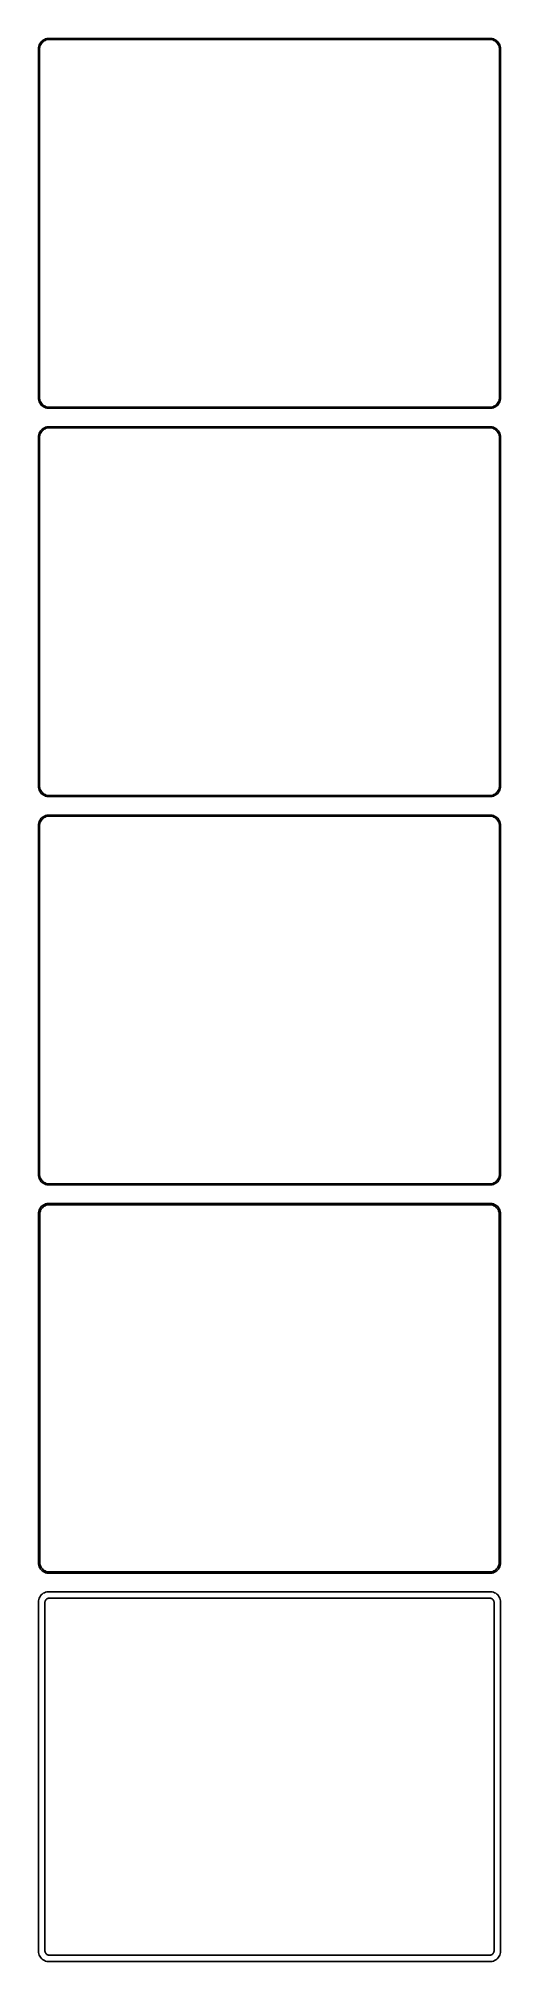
# Model space of a CAD drawing. Header units: metres. Extents: x -112 to 112, y 855 to 1791.
import ezdxf

# ---------------------------------------------------------------- set-up
doc = ezdxf.new("R2010")
doc.units = ezdxf.units.M

msp = doc.modelspace()

# ---------------------------------------------------------------- linework, layer by layer
for p, q in [((-112.149, 1787.84), (-112.343, 1787.24)), ((-111.882, 1788.41), (-112.149, 1787.84)), ((-111.545, 1788.94), (-111.882, 1788.41)), ((-111.666, 1787.5), (-111.412, 1788.04)), ((-111.145, 1789.42), (-111.545, 1788.94)), ((-111.412, 1788.04), (-111.093, 1788.54)), ((-110.687, 1789.85), (-111.145, 1789.42)), ((-111.093, 1788.54), (-110.713, 1789)), ((-110.713, 1789), (-110.278, 1789.41)), ((-110.179, 1790.22), (-110.687, 1789.85)), ((-110.278, 1789.41), (-109.795, 1789.76)), ((-109.629, 1790.52), (-110.179, 1790.22)), ((-109.795, 1789.76), (-109.272, 1790.05)), ((-109.045, 1790.76), (-109.629, 1790.52)), ((-109.272, 1790.05), (-108.718, 1790.27)), ((-108.437, 1790.91), (-109.045, 1790.76)), ((-108.718, 1790.27), (-108.14, 1790.42)), ((-107.814, 1790.99), (-108.437, 1790.91)), ((-108.14, 1790.42), (-107.548, 1790.49)), ((107.814, 1790.99), (-107.814, 1790.99)), ((-107.548, 1790.49), (107.548, 1790.49)), ((107.548, 1790.49), (108.14, 1790.42)), ((108.437, 1790.91), (107.814, 1790.99)), ((108.14, 1790.42), (108.718, 1790.27)), ((109.045, 1790.76), (108.437, 1790.91)), ((108.718, 1790.27), (109.272, 1790.05)), ((109.629, 1790.52), (109.045, 1790.76)), ((109.272, 1790.05), (109.795, 1789.76)), ((110.179, 1790.22), (109.629, 1790.52)), ((109.795, 1789.76), (110.278, 1789.41)), ((110.687, 1789.85), (110.179, 1790.22)), ((110.278, 1789.41), (110.713, 1789)), ((111.145, 1789.42), (110.687, 1789.85)), ((110.713, 1789), (111.093, 1788.54)), ((111.093, 1788.54), (111.412, 1788.04)), ((111.545, 1788.94), (111.145, 1789.42)), ((111.412, 1788.04), (111.666, 1787.5)), ((111.882, 1788.41), (111.545, 1788.94)), ((112.149, 1787.84), (111.882, 1788.41)), ((112.343, 1787.24), (112.149, 1787.84)), ((-112.461, 1786.63), (-112.5, 1786)), ((-112.5, 1786), (-112.5, 1616)), ((-112.343, 1787.24), (-112.461, 1786.63)), ((-112, 1785.75), (-111.963, 1786.35)), ((-112, 1616.25), (-112, 1785.75)), ((-111.963, 1786.35), (-111.851, 1786.93)), ((-111.851, 1786.93), (-111.666, 1787.5)), ((111.666, 1787.5), (111.851, 1786.93)), ((111.851, 1786.93), (111.963, 1786.35)), ((111.963, 1786.35), (112, 1785.75)), ((112, 1785.75), (112, 1616.25)), ((112.461, 1786.63), (112.343, 1787.24)), ((112.5, 1786), (112.461, 1786.63)), ((112.5, 1616), (112.5, 1786)), ((-112.5, 1616), (-112.461, 1615.37)), ((-112.461, 1615.37), (-112.343, 1614.76)), ((-112.343, 1614.76), (-112.149, 1614.16)), ((-112.149, 1614.16), (-111.882, 1613.59)), ((-111.963, 1615.65), (-112, 1616.25)), ((-111.851, 1615.07), (-111.963, 1615.65)), ((-111.882, 1613.59), (-111.545, 1613.06)), ((-111.666, 1614.5), (-111.851, 1615.07)), ((-111.412, 1613.96), (-111.666, 1614.5)), ((-111.545, 1613.06), (-111.145, 1612.58)), ((-111.093, 1613.46), (-111.412, 1613.96)), ((-111.145, 1612.58), (-110.687, 1612.15)), ((-110.713, 1613), (-111.093, 1613.46)), ((-110.278, 1612.59), (-110.713, 1613)), ((-110.687, 1612.15), (-110.179, 1611.78)), ((-109.795, 1612.24), (-110.278, 1612.59)), ((-110.179, 1611.78), (-109.629, 1611.48)), ((-109.272, 1611.95), (-109.795, 1612.24)), ((-109.629, 1611.48), (-109.045, 1611.24)), ((-108.718, 1611.73), (-109.272, 1611.95)), ((-109.045, 1611.24), (-108.437, 1611.09)), ((-108.14, 1611.58), (-108.718, 1611.73)), ((-108.437, 1611.09), (-107.814, 1611.01)), ((-107.548, 1611.51), (-108.14, 1611.58)), ((-107.814, 1611.01), (107.814, 1611.01)), ((107.548, 1611.51), (-107.548, 1611.51)), ((108.14, 1611.58), (107.548, 1611.51)), ((107.814, 1611.01), (108.437, 1611.09)), ((108.718, 1611.73), (108.14, 1611.58)), ((108.437, 1611.09), (109.045, 1611.24)), ((109.272, 1611.95), (108.718, 1611.73)), ((109.045, 1611.24), (109.629, 1611.48)), ((109.795, 1612.24), (109.272, 1611.95)), ((109.629, 1611.48), (110.179, 1611.78)), ((110.278, 1612.59), (109.795, 1612.24)), ((110.179, 1611.78), (110.687, 1612.15)), ((110.713, 1613), (110.278, 1612.59)), ((110.687, 1612.15), (111.145, 1612.58)), ((111.093, 1613.46), (110.713, 1613)), ((111.412, 1613.96), (111.093, 1613.46)), ((111.145, 1612.58), (111.545, 1613.06)), ((111.666, 1614.5), (111.412, 1613.96)), ((111.545, 1613.06), (111.882, 1613.59)), ((111.851, 1615.07), (111.666, 1614.5)), ((111.963, 1615.65), (111.851, 1615.07)), ((111.882, 1613.59), (112.149, 1614.16)), ((112, 1616.25), (111.963, 1615.65)), ((112.149, 1614.16), (112.343, 1614.76)), ((112.343, 1614.76), (112.461, 1615.37)), ((112.461, 1615.37), (112.5, 1616)), ((-110.687, 1600.85), (-111.145, 1600.42)), ((-110.179, 1601.22), (-110.687, 1600.85)), ((-110.278, 1600.41), (-109.795, 1600.76)), ((-109.629, 1601.52), (-110.179, 1601.22)), ((-109.795, 1600.76), (-109.272, 1601.05)), ((-109.045, 1601.76), (-109.629, 1601.52)), ((-109.272, 1601.05), (-108.718, 1601.27)), ((-108.437, 1601.91), (-109.045, 1601.76)), ((-108.718, 1601.27), (-108.14, 1601.42)), ((-107.814, 1601.99), (-108.437, 1601.91)), ((-108.14, 1601.42), (-107.548, 1601.49)), ((107.814, 1601.99), (-107.814, 1601.99)), ((-107.548, 1601.49), (107.548, 1601.49)), ((107.548, 1601.49), (108.14, 1601.42)), ((108.437, 1601.91), (107.814, 1601.99)), ((108.14, 1601.42), (108.718, 1601.27)), ((109.045, 1601.76), (108.437, 1601.91)), ((108.718, 1601.27), (109.272, 1601.05)), ((109.629, 1601.52), (109.045, 1601.76)), ((109.272, 1601.05), (109.795, 1600.76)), ((110.179, 1601.22), (109.629, 1601.52)), ((109.795, 1600.76), (110.278, 1600.41)), ((110.687, 1600.85), (110.179, 1601.22)), ((111.145, 1600.42), (110.687, 1600.85)), ((-112.461, 1597.63), (-112.5, 1597)), ((-112.5, 1597), (-112.5, 1427)), ((-112.343, 1598.24), (-112.461, 1597.63)), ((-112.149, 1598.84), (-112.343, 1598.24)), ((-111.882, 1599.41), (-112.149, 1598.84)), ((-112, 1596.75), (-111.963, 1597.35)), ((-112, 1427.25), (-112, 1596.75)), ((-111.963, 1597.35), (-111.851, 1597.93)), ((-111.545, 1599.94), (-111.882, 1599.41)), ((-111.851, 1597.93), (-111.666, 1598.5)), ((-111.666, 1598.5), (-111.412, 1599.04)), ((-111.145, 1600.42), (-111.545, 1599.94)), ((-111.412, 1599.04), (-111.093, 1599.54)), ((-111.093, 1599.54), (-110.713, 1600)), ((-110.713, 1600), (-110.278, 1600.41)), ((110.278, 1600.41), (110.713, 1600)), ((110.713, 1600), (111.093, 1599.54)), ((111.093, 1599.54), (111.412, 1599.04)), ((111.545, 1599.94), (111.145, 1600.42)), ((111.412, 1599.04), (111.666, 1598.5)), ((111.882, 1599.41), (111.545, 1599.94)), ((111.666, 1598.5), (111.851, 1597.93)), ((111.851, 1597.93), (111.963, 1597.35)), ((112.149, 1598.84), (111.882, 1599.41)), ((111.963, 1597.35), (112, 1596.75)), ((112, 1596.75), (112, 1427.25)), ((112.343, 1598.24), (112.149, 1598.84)), ((112.461, 1597.63), (112.343, 1598.24)), ((112.5, 1597), (112.461, 1597.63)), ((112.5, 1427), (112.5, 1597)), ((-112.5, 1427), (-112.461, 1426.37)), ((-112.461, 1426.37), (-112.343, 1425.76)), ((-112.343, 1425.76), (-112.149, 1425.16)), ((-112.149, 1425.16), (-111.882, 1424.59)), ((-111.963, 1426.65), (-112, 1427.25)), ((-111.851, 1426.07), (-111.963, 1426.65)), ((-111.882, 1424.59), (-111.545, 1424.06)), ((-111.666, 1425.5), (-111.851, 1426.07)), ((-111.412, 1424.96), (-111.666, 1425.5)), ((-111.545, 1424.06), (-111.145, 1423.58)), ((-111.093, 1424.46), (-111.412, 1424.96)), ((-111.145, 1423.58), (-110.687, 1423.15)), ((-110.713, 1424), (-111.093, 1424.46)), ((-110.278, 1423.59), (-110.713, 1424)), ((-110.687, 1423.15), (-110.179, 1422.78)), ((-109.795, 1423.24), (-110.278, 1423.59)), ((-110.179, 1422.78), (-109.629, 1422.48)), ((-109.272, 1422.95), (-109.795, 1423.24)), ((-108.718, 1422.73), (-109.272, 1422.95)), ((-108.14, 1422.58), (-108.718, 1422.73)), ((108.718, 1422.73), (108.14, 1422.58)), ((109.272, 1422.95), (108.718, 1422.73)), ((109.795, 1423.24), (109.272, 1422.95)), ((109.629, 1422.48), (110.179, 1422.78)), ((110.278, 1423.59), (109.795, 1423.24)), ((110.179, 1422.78), (110.687, 1423.15)), ((110.713, 1424), (110.278, 1423.59)), ((110.687, 1423.15), (111.145, 1423.58)), ((111.093, 1424.46), (110.713, 1424)), ((111.412, 1424.96), (111.093, 1424.46)), ((111.145, 1423.58), (111.545, 1424.06)), ((111.666, 1425.5), (111.412, 1424.96)), ((111.545, 1424.06), (111.882, 1424.59)), ((111.851, 1426.07), (111.666, 1425.5)), ((111.963, 1426.65), (111.851, 1426.07)), ((111.882, 1424.59), (112.149, 1425.16)), ((112, 1427.25), (111.963, 1426.65)), ((112.149, 1425.16), (112.343, 1425.76)), ((112.343, 1425.76), (112.461, 1426.37)), ((112.461, 1426.37), (112.5, 1427)), ((-109.629, 1422.48), (-109.045, 1422.24)), ((-109.045, 1422.24), (-108.437, 1422.09)), ((-108.437, 1422.09), (-107.814, 1422.01)), ((-107.548, 1422.51), (-108.14, 1422.58)), ((-107.814, 1422.01), (107.814, 1422.01)), ((107.548, 1422.51), (-107.548, 1422.51)), ((108.14, 1422.58), (107.548, 1422.51)), ((107.814, 1422.01), (108.437, 1422.09)), ((108.437, 1422.09), (109.045, 1422.24)), ((109.045, 1422.24), (109.629, 1422.48)), ((-112.461, 1408.63), (-112.5, 1408)), ((-112.5, 1408), (-112.5, 1238)), ((-112.343, 1409.24), (-112.461, 1408.63)), ((-112.149, 1409.84), (-112.343, 1409.24)), ((-111.882, 1410.41), (-112.149, 1409.84)), ((-112, 1407.75), (-111.963, 1408.35)), ((-112, 1238.25), (-112, 1407.75)), ((-111.963, 1408.35), (-111.851, 1408.93)), ((-111.545, 1410.94), (-111.882, 1410.41)), ((-111.851, 1408.93), (-111.666, 1409.5)), ((-111.666, 1409.5), (-111.412, 1410.04)), ((-111.145, 1411.42), (-111.545, 1410.94)), ((-111.412, 1410.04), (-111.093, 1410.54)), ((-110.687, 1411.85), (-111.145, 1411.42)), ((-111.093, 1410.54), (-110.713, 1411)), ((-110.713, 1411), (-110.278, 1411.41)), ((-110.179, 1412.22), (-110.687, 1411.85)), ((-110.278, 1411.41), (-109.795, 1411.76)), ((-109.629, 1412.52), (-110.179, 1412.22)), ((-109.795, 1411.76), (-109.272, 1412.05)), ((-109.045, 1412.76), (-109.629, 1412.52)), ((-109.272, 1412.05), (-108.718, 1412.27)), ((-108.437, 1412.91), (-109.045, 1412.76)), ((-108.718, 1412.27), (-108.14, 1412.42)), ((-107.814, 1412.99), (-108.437, 1412.91)), ((-108.14, 1412.42), (-107.548, 1412.49)), ((107.814, 1412.99), (-107.814, 1412.99)), ((-107.548, 1412.49), (107.548, 1412.49)), ((107.548, 1412.49), (108.14, 1412.42)), ((108.437, 1412.91), (107.814, 1412.99)), ((108.14, 1412.42), (108.718, 1412.27)), ((109.045, 1412.76), (108.437, 1412.91)), ((108.718, 1412.27), (109.272, 1412.05)), ((109.629, 1412.52), (109.045, 1412.76)), ((109.272, 1412.05), (109.795, 1411.76)), ((110.179, 1412.22), (109.629, 1412.52)), ((109.795, 1411.76), (110.278, 1411.41)), ((110.687, 1411.85), (110.179, 1412.22)), ((110.278, 1411.41), (110.713, 1411)), ((111.145, 1411.42), (110.687, 1411.85)), ((110.713, 1411), (111.093, 1410.54)), ((111.093, 1410.54), (111.412, 1410.04)), ((111.545, 1410.94), (111.145, 1411.42)), ((111.412, 1410.04), (111.666, 1409.5)), ((111.882, 1410.41), (111.545, 1410.94)), ((111.666, 1409.5), (111.851, 1408.93)), ((111.851, 1408.93), (111.963, 1408.35)), ((112.149, 1409.84), (111.882, 1410.41)), ((111.963, 1408.35), (112, 1407.75)), ((112, 1407.75), (112, 1238.25)), ((112.343, 1409.24), (112.149, 1409.84)), ((112.461, 1408.63), (112.343, 1409.24)), ((112.5, 1408), (112.461, 1408.63)), ((112.5, 1238), (112.5, 1408)), ((-112.5, 1238), (-112.461, 1237.37)), ((-112.461, 1237.37), (-112.343, 1236.76)), ((-112.343, 1236.76), (-112.149, 1236.16)), ((-112.149, 1236.16), (-111.882, 1235.59)), ((-111.963, 1237.65), (-112, 1238.25)), ((-111.851, 1237.07), (-111.963, 1237.65)), ((-111.882, 1235.59), (-111.545, 1235.06)), ((-111.666, 1236.5), (-111.851, 1237.07)), ((-111.412, 1235.96), (-111.666, 1236.5)), ((-111.093, 1235.46), (-111.412, 1235.96)), ((111.412, 1235.96), (111.093, 1235.46)), ((111.666, 1236.5), (111.412, 1235.96)), ((111.545, 1235.06), (111.882, 1235.59)), ((111.851, 1237.07), (111.666, 1236.5)), ((111.963, 1237.65), (111.851, 1237.07)), ((111.882, 1235.59), (112.149, 1236.16)), ((112, 1238.25), (111.963, 1237.65)), ((112.149, 1236.16), (112.343, 1236.76)), ((112.343, 1236.76), (112.461, 1237.37)), ((112.461, 1237.37), (112.5, 1238)), ((-111.545, 1235.06), (-111.145, 1234.58)), ((-111.145, 1234.58), (-110.687, 1234.15)), ((-110.713, 1235), (-111.093, 1235.46)), ((-110.278, 1234.59), (-110.713, 1235)), ((-110.687, 1234.15), (-110.179, 1233.78)), ((-109.795, 1234.24), (-110.278, 1234.59)), ((-110.179, 1233.78), (-109.629, 1233.48)), ((-109.272, 1233.95), (-109.795, 1234.24)), ((-109.629, 1233.48), (-109.045, 1233.24)), ((-108.718, 1233.73), (-109.272, 1233.95)), ((-109.045, 1233.24), (-108.437, 1233.09)), ((-108.14, 1233.58), (-108.718, 1233.73)), ((-108.437, 1233.09), (-107.814, 1233.01)), ((-107.548, 1233.51), (-108.14, 1233.58)), ((-107.814, 1233.01), (107.814, 1233.01)), ((107.548, 1233.51), (-107.548, 1233.51)), ((108.14, 1233.58), (107.548, 1233.51)), ((107.814, 1233.01), (108.437, 1233.09)), ((108.718, 1233.73), (108.14, 1233.58)), ((108.437, 1233.09), (109.045, 1233.24)), ((109.272, 1233.95), (108.718, 1233.73)), ((109.045, 1233.24), (109.629, 1233.48)), ((109.795, 1234.24), (109.272, 1233.95)), ((109.629, 1233.48), (110.179, 1233.78)), ((110.278, 1234.59), (109.795, 1234.24)), ((110.179, 1233.78), (110.687, 1234.15)), ((110.713, 1235), (110.278, 1234.59)), ((110.687, 1234.15), (111.145, 1234.58)), ((111.093, 1235.46), (110.713, 1235)), ((111.145, 1234.58), (111.545, 1235.06)), ((-112.461, 1219.63), (-112.5, 1219)), ((-112.5, 1219), (-112.5, 1049)), ((-112.343, 1220.24), (-112.461, 1219.63)), ((-112.149, 1220.84), (-112.343, 1220.24)), ((-111.882, 1221.41), (-112.149, 1220.84)), ((-111.545, 1221.94), (-111.882, 1221.41)), ((-111.828, 1218.75), (-111.792, 1219.32)), ((-111.828, 1049.25), (-111.828, 1218.75)), ((-111.792, 1219.32), (-111.685, 1219.89)), ((-111.685, 1219.89), (-111.507, 1220.44)), ((-111.145, 1222.42), (-111.545, 1221.94)), ((-111.507, 1220.44), (-111.262, 1220.96)), ((-111.262, 1220.96), (-110.954, 1221.44)), ((-110.687, 1222.85), (-111.145, 1222.42)), ((-110.954, 1221.44), (-110.588, 1221.88)), ((-110.179, 1223.22), (-110.687, 1222.85)), ((-110.588, 1221.88), (-110.168, 1222.28)), ((-109.629, 1223.52), (-110.179, 1223.22)), ((-110.168, 1222.28), (-109.703, 1222.62)), ((-109.703, 1222.62), (-109.199, 1222.89)), ((-109.045, 1223.76), (-109.629, 1223.52)), ((-109.199, 1222.89), (-108.665, 1223.1)), ((-108.437, 1223.91), (-109.045, 1223.76)), ((-108.665, 1223.1), (-108.108, 1223.25)), ((-107.814, 1223.99), (-108.437, 1223.91)), ((-108.108, 1223.25), (-107.537, 1223.32)), ((107.814, 1223.99), (-107.814, 1223.99)), ((-107.537, 1223.32), (107.537, 1223.32)), ((107.537, 1223.32), (108.108, 1223.25)), ((108.437, 1223.91), (107.814, 1223.99)), ((108.108, 1223.25), (108.665, 1223.1)), ((109.045, 1223.76), (108.437, 1223.91)), ((108.665, 1223.1), (109.199, 1222.89)), ((109.629, 1223.52), (109.045, 1223.76)), ((109.199, 1222.89), (109.703, 1222.62)), ((110.179, 1223.22), (109.629, 1223.52)), ((109.703, 1222.62), (110.168, 1222.28)), ((110.168, 1222.28), (110.588, 1221.88)), ((110.687, 1222.85), (110.179, 1223.22)), ((110.588, 1221.88), (110.954, 1221.44)), ((111.145, 1222.42), (110.687, 1222.85)), ((110.954, 1221.44), (111.262, 1220.96)), ((111.545, 1221.94), (111.145, 1222.42)), ((111.262, 1220.96), (111.507, 1220.44)), ((111.507, 1220.44), (111.685, 1219.89)), ((111.882, 1221.41), (111.545, 1221.94)), ((111.685, 1219.89), (111.792, 1219.32)), ((111.792, 1219.32), (111.828, 1218.75)), ((111.828, 1218.75), (111.828, 1049.25)), ((112.149, 1220.84), (111.882, 1221.41)), ((112.343, 1220.24), (112.149, 1220.84)), ((112.461, 1219.63), (112.343, 1220.24)), ((112.5, 1219), (112.461, 1219.63)), ((112.5, 1049), (112.5, 1219)), ((-112.5, 1049), (-112.461, 1048.37)), ((-112.461, 1048.37), (-112.343, 1047.76)), ((-111.792, 1048.68), (-111.828, 1049.25)), ((-111.685, 1048.11), (-111.792, 1048.68)), ((111.792, 1048.68), (111.685, 1048.11)), ((111.828, 1049.25), (111.792, 1048.68)), ((112.343, 1047.76), (112.461, 1048.37)), ((112.461, 1048.37), (112.5, 1049)), ((-112.343, 1047.76), (-112.149, 1047.16)), ((-112.149, 1047.16), (-111.882, 1046.59)), ((-111.882, 1046.59), (-111.545, 1046.06)), ((-111.507, 1047.56), (-111.685, 1048.11)), ((-111.545, 1046.06), (-111.145, 1045.58)), ((-111.262, 1047.04), (-111.507, 1047.56)), ((-110.954, 1046.56), (-111.262, 1047.04)), ((-111.145, 1045.58), (-110.687, 1045.15)), ((-110.588, 1046.12), (-110.954, 1046.56)), ((-110.687, 1045.15), (-110.179, 1044.78)), ((-110.168, 1045.72), (-110.588, 1046.12)), ((-110.179, 1044.78), (-109.629, 1044.48)), ((-109.703, 1045.38), (-110.168, 1045.72)), ((-109.199, 1045.11), (-109.703, 1045.38)), ((-109.629, 1044.48), (-109.045, 1044.24)), ((-108.665, 1044.9), (-109.199, 1045.11)), ((-109.045, 1044.24), (-108.437, 1044.09)), ((-108.108, 1044.75), (-108.665, 1044.9)), ((-108.437, 1044.09), (-107.814, 1044.01)), ((-107.537, 1044.68), (-108.108, 1044.75)), ((-107.814, 1044.01), (107.814, 1044.01)), ((107.537, 1044.68), (-107.537, 1044.68)), ((108.108, 1044.75), (107.537, 1044.68)), ((107.814, 1044.01), (108.437, 1044.09)), ((108.665, 1044.9), (108.108, 1044.75)), ((108.437, 1044.09), (109.045, 1044.24)), ((109.199, 1045.11), (108.665, 1044.9)), ((109.045, 1044.24), (109.629, 1044.48)), ((109.703, 1045.38), (109.199, 1045.11)), ((109.629, 1044.48), (110.179, 1044.78)), ((110.168, 1045.72), (109.703, 1045.38)), ((110.588, 1046.12), (110.168, 1045.72)), ((110.179, 1044.78), (110.687, 1045.15)), ((110.954, 1046.56), (110.588, 1046.12)), ((110.687, 1045.15), (111.145, 1045.58)), ((111.262, 1047.04), (110.954, 1046.56)), ((111.145, 1045.58), (111.545, 1046.06)), ((111.507, 1047.56), (111.262, 1047.04)), ((111.685, 1048.11), (111.507, 1047.56)), ((111.545, 1046.06), (111.882, 1046.59)), ((111.882, 1046.59), (112.149, 1047.16)), ((112.149, 1047.16), (112.343, 1047.76)), ((-112.461, 1030.63), (-112.5, 1030)), ((-112.5, 1030), (-112.5, 860)), ((-112.343, 1031.24), (-112.461, 1030.63)), ((-112.149, 1031.84), (-112.343, 1031.24)), ((-111.882, 1032.41), (-112.149, 1031.84)), ((-111.545, 1032.94), (-111.882, 1032.41)), ((-111.145, 1033.42), (-111.545, 1032.94)), ((-110.687, 1033.85), (-111.145, 1033.42)), ((-110.179, 1034.22), (-110.687, 1033.85)), ((-109.629, 1034.52), (-110.179, 1034.22)), ((-109.045, 1034.76), (-109.629, 1034.52)), ((-109.36, 1029.75), (-109.343, 1030.01)), ((-109.36, 860.25), (-109.36, 1029.75)), ((-109.343, 1030.01), (-109.293, 1030.27)), ((-109.293, 1030.27), (-109.211, 1030.53)), ((-109.211, 1030.53), (-109.099, 1030.77)), ((-109.099, 1030.77), (-108.957, 1030.99)), ((-108.437, 1034.91), (-109.045, 1034.76)), ((-108.957, 1030.99), (-108.788, 1031.19)), ((-108.788, 1031.19), (-108.595, 1031.38)), ((-108.595, 1031.38), (-108.38, 1031.53)), ((-107.814, 1034.99), (-108.437, 1034.91)), ((-108.38, 1031.53), (-108.148, 1031.66)), ((-108.148, 1031.66), (-107.902, 1031.76)), ((-107.902, 1031.76), (-107.645, 1031.82)), ((107.814, 1034.99), (-107.814, 1034.99)), ((-107.645, 1031.82), (-107.382, 1031.86)), ((-107.382, 1031.86), (107.382, 1031.86)), ((107.382, 1031.86), (107.645, 1031.82)), ((107.645, 1031.82), (107.902, 1031.76)), ((108.437, 1034.91), (107.814, 1034.99)), ((107.902, 1031.76), (108.148, 1031.66)), ((108.148, 1031.66), (108.38, 1031.53)), ((108.38, 1031.53), (108.595, 1031.38)), ((109.045, 1034.76), (108.437, 1034.91)), ((108.595, 1031.38), (108.788, 1031.19)), ((108.788, 1031.19), (108.957, 1030.99)), ((108.957, 1030.99), (109.099, 1030.77)), ((109.629, 1034.52), (109.045, 1034.76)), ((109.099, 1030.77), (109.211, 1030.53)), ((109.211, 1030.53), (109.293, 1030.27)), ((109.293, 1030.27), (109.343, 1030.01)), ((109.343, 1030.01), (109.36, 1029.75)), ((109.36, 1029.75), (109.36, 860.25)), ((110.179, 1034.22), (109.629, 1034.52)), ((110.687, 1033.85), (110.179, 1034.22)), ((111.145, 1033.42), (110.687, 1033.85)), ((111.545, 1032.94), (111.145, 1033.42)), ((111.882, 1032.41), (111.545, 1032.94)), ((112.149, 1031.84), (111.882, 1032.41)), ((112.343, 1031.24), (112.149, 1031.84)), ((112.461, 1030.63), (112.343, 1031.24)), ((112.5, 1030), (112.461, 1030.63)), ((112.5, 860), (112.5, 1030)), ((-112.5, 860), (-112.461, 859.373)), ((-112.461, 859.373), (-112.343, 858.757)), ((-112.343, 858.757), (-112.149, 858.159)), ((-112.149, 858.159), (-111.882, 857.591)), ((-111.882, 857.591), (-111.545, 857.061)), ((-111.545, 857.061), (-111.145, 856.577)), ((-111.145, 856.577), (-110.687, 856.147)), ((-110.687, 856.147), (-110.179, 855.778)), ((-110.179, 855.778), (-109.629, 855.476)), ((-109.629, 855.476), (-109.045, 855.245)), ((-109.343, 859.986), (-109.36, 860.25)), ((-109.293, 859.725), (-109.343, 859.986)), ((-109.211, 859.473), (-109.293, 859.725)), ((-109.099, 859.234), (-109.211, 859.473)), ((-108.957, 859.01), (-109.099, 859.234)), ((-109.045, 855.245), (-108.437, 855.089)), ((-108.788, 858.806), (-108.957, 859.01)), ((-108.595, 858.624), (-108.788, 858.806)), ((-108.38, 858.469), (-108.595, 858.624)), ((-108.437, 855.089), (-107.814, 855.01)), ((-108.148, 858.341), (-108.38, 858.469)), ((-107.902, 858.244), (-108.148, 858.341)), ((-107.645, 858.178), (-107.902, 858.244)), ((-107.814, 855.01), (107.814, 855.01)), ((-107.382, 858.145), (-107.645, 858.178)), ((107.382, 858.145), (-107.382, 858.145)), ((107.645, 858.178), (107.382, 858.145)), ((107.902, 858.244), (107.645, 858.178)), ((107.814, 855.01), (108.437, 855.089)), ((108.148, 858.341), (107.902, 858.244)), ((108.38, 858.469), (108.148, 858.341)), ((108.595, 858.624), (108.38, 858.469)), ((108.437, 855.089), (109.045, 855.245)), ((108.788, 858.806), (108.595, 858.624)), ((108.957, 859.01), (108.788, 858.806)), ((109.099, 859.234), (108.957, 859.01)), ((109.045, 855.245), (109.629, 855.476)), ((109.211, 859.473), (109.099, 859.234)), ((109.293, 859.725), (109.211, 859.473)), ((109.343, 859.986), (109.293, 859.725)), ((109.36, 860.25), (109.343, 859.986)), ((109.629, 855.476), (110.179, 855.778)), ((110.179, 855.778), (110.687, 856.147)), ((110.687, 856.147), (111.145, 856.577)), ((111.145, 856.577), (111.545, 857.061)), ((111.545, 857.061), (111.882, 857.591)), ((111.882, 857.591), (112.149, 858.159)), ((112.149, 858.159), (112.343, 858.757)), ((112.343, 858.757), (112.461, 859.373)), ((112.461, 859.373), (112.5, 860))]:
    msp.add_line(p, q)

doc.saveas('drawing.dxf')
